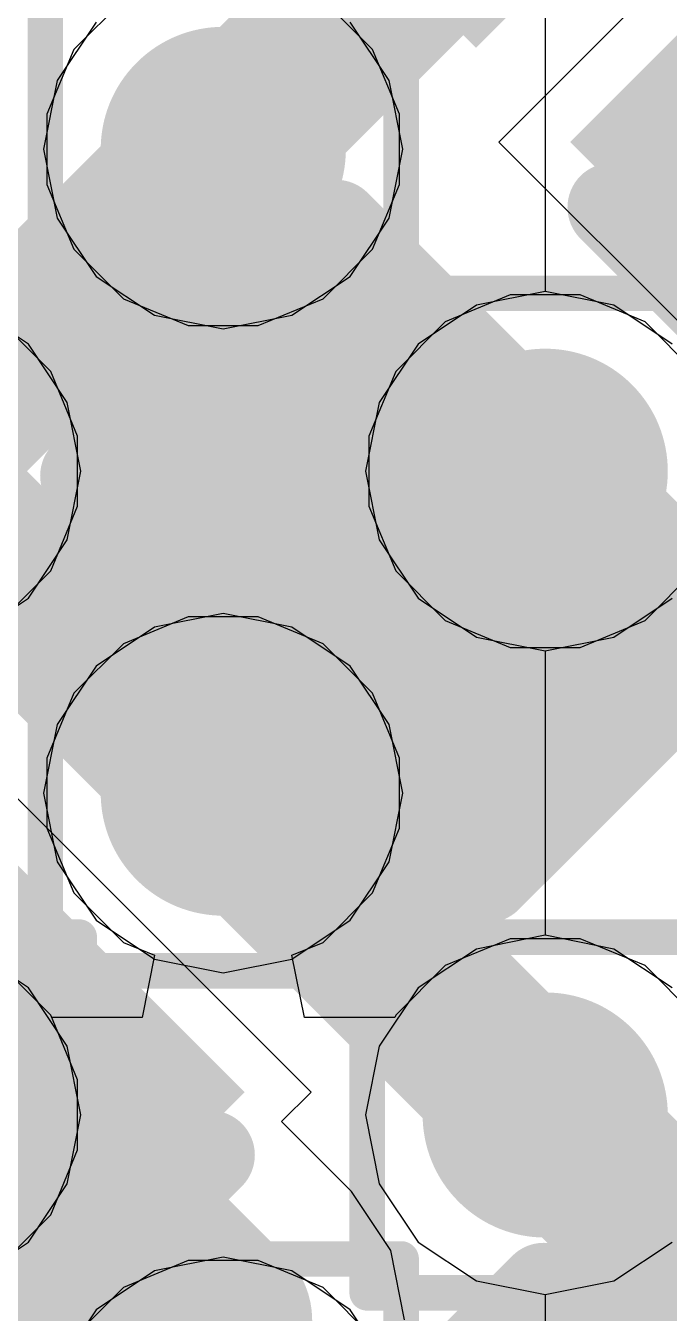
# Model space of a CAD drawing. Header units: inches. Extents: x -6 to 284, y -12 to 154.
# Drawn here: x 56.424 to 57.343, y 9.372 to 11.21 of the extents above; entities that cross this region are included whole.
import ezdxf

# ---------------------------------------------------------------- set-up
doc = ezdxf.new("R2010")
doc.units = ezdxf.units.IN
for name, color, linetype in [('Bottom Layer', 5, 'Continuous'), ('Bottom Overlay', 54, 'Continuous'), ('Bottom Paste', 16, 'Continuous'), ('Bottom Solder', 6, 'Continuous'), ('Drill Drawing', 1, 'Continuous'), ('GND-1', 16, 'Continuous'), ('GND-2', 90, 'Continuous'), ('GND-3', 216, 'Continuous'), ('GND-4', 54, 'Continuous'), ('PWR-1', 156, 'Continuous'), ('PWR-2', 130, 'Continuous'), ('Signal L1', 76, 'Continuous'), ('Signal L2', 6, 'Continuous'), ('Top Layer', 1, 'Continuous'), ('Top Paste', 8, 'Continuous'), ('Top Solder', 216, 'Continuous'), ('Via Holes', 16, 'Continuous')]:
    doc.layers.add(name, color=color, linetype=linetype)

# ---------------------------------------------------------------- blocks, each defined once
blk = doc.blocks.new('C___0402_B_115')
at = {"layer": 'Bottom Layer'}
for points in [[(-0.2413, 0.3175), (-0.2413, -0.3175), (-0.6985, -0.3175), (-0.6985, 0.3175)], [(0.6985, 0.3175), (0.6985, -0.3175), (0.2413, -0.3175), (0.2413, 0.3175)]]:
    blk.add_hatch(color=5, dxfattribs=at).paths.add_polyline_path(points)
at = {"layer": 'Bottom Paste'}
for points in [[(-0.2413, 0.3175), (-0.2413, -0.3175), (-0.6985, -0.3175), (-0.6985, 0.3175)], [(0.6985, 0.3175), (0.6985, -0.3175), (0.2413, -0.3175), (0.2413, 0.3175)]]:
    blk.add_hatch(color=16, dxfattribs=at).paths.add_polyline_path(points)
at = {"layer": 'Bottom Solder'}
for points in [[(-0.1813, 0.3775), (-0.1813, -0.3775), (-0.7585, -0.3775), (-0.7585, 0.3775)], [(0.7585, 0.3775), (0.7585, -0.3775), (0.1813, -0.3775), (0.1813, 0.3775)]]:
    blk.add_hatch(color=6, dxfattribs=at).paths.add_polyline_path(points)
at = {"layer": 'Bottom Overlay'}
for points in [[(-0.7874, -0.4064, 0.127, 0.127, 0), (-0.7874, 0.4064, 0.127, 0.127, 0)], [(-0.2794, 0.4064, 0.127, 0.127, 0), (-0.7874, 0.4064, 0.127, 0.127, 0)], [(0.7874, 0.4064, 0.127, 0.127, 0), (0.2794, 0.4064, 0.127, 0.127, 0)], [(-0.2794, -0.4064, 0.127, 0.127, 0), (-0.7874, -0.4064, 0.127, 0.127, 0)]]:
    blk.add_lwpolyline(points, format="xyseb", dxfattribs=at)
for points in [[(-0.3111, 0.4064, 0.0635, 0.0635, 1), (-0.2477, 0.4064, 0.0635, 0.0635, 1)], [(0.2477, 0.4064, 0.0635, 0.0635, 1), (0.3111, 0.4064, 0.0635, 0.0635, 1)], [(-0.8191, -0.4064, 0.0635, 0.0635, 1), (-0.7556, -0.4064, 0.0635, 0.0635, 1)], [(-0.8191, -0.4064, 0.0635, 0.0635, 1), (-0.7556, -0.4064, 0.0635, 0.0635, 1)], [(-0.3111, -0.4064, 0.0635, 0.0635, 1), (-0.2477, -0.4064, 0.0635, 0.0635, 1)]]:
    blk.add_lwpolyline(points, format="xyseb", close=True, dxfattribs=at)
blk = doc.blocks.new('BGA_565_15_5_14_4__132')
at = {"layer": 'Top Layer'}
h = blk.add_hatch(color=1, dxfattribs=at)
edge = h.paths.add_edge_path()
edge.add_arc((-2.925, 0.975), 0.125, 0, 360)
h = blk.add_hatch(color=1, dxfattribs=at)
edge = h.paths.add_edge_path()
edge.add_arc((-3.575, 0.325), 0.125, 0, 360)
h = blk.add_hatch(color=1, dxfattribs=at)
edge = h.paths.add_edge_path()
edge.add_arc((-2.925, 0.325), 0.125, 0, 360)
h = blk.add_hatch(color=1, dxfattribs=at)
edge = h.paths.add_edge_path()
edge.add_arc((-3.575, -0.325), 0.125, 0, 360)
at = {"layer": 'Top Paste'}
h = blk.add_hatch(color=8, dxfattribs=at)
edge = h.paths.add_edge_path()
edge.add_arc((-2.925, 0.975), 0.125, 0, 360)
h = blk.add_hatch(color=8, dxfattribs=at)
edge = h.paths.add_edge_path()
edge.add_arc((-3.575, 0.325), 0.125, 0, 360)
h = blk.add_hatch(color=8, dxfattribs=at)
edge = h.paths.add_edge_path()
edge.add_arc((-2.925, 0.325), 0.125, 0, 360)
h = blk.add_hatch(color=8, dxfattribs=at)
edge = h.paths.add_edge_path()
edge.add_arc((-3.575, -0.325), 0.125, 0, 360)
at = {"layer": 'Top Solder'}
h = blk.add_hatch(color=216, dxfattribs=at)
edge = h.paths.add_edge_path()
edge.add_arc((-2.925, 0.975), 0.175, 0, 360)
h = blk.add_hatch(color=216, dxfattribs=at)
edge = h.paths.add_edge_path()
edge.add_arc((-3.575, 0.325), 0.175, 0, 360)
h = blk.add_hatch(color=216, dxfattribs=at)
edge = h.paths.add_edge_path()
edge.add_arc((-2.925, 0.325), 0.175, 0, 360)
h = blk.add_hatch(color=216, dxfattribs=at)
edge = h.paths.add_edge_path()
edge.add_arc((-3.575, -0.325), 0.175, 0, 360)
blk = doc.blocks.new('CAP_0201_B_383')
at = {"layer": 'Bottom Layer'}
for points in [[(-0.45, 0.15), (-0.15, 0.15), (-0.15, -0.15), (-0.45, -0.15)], [(0.15, 0.15), (0.45, 0.15), (0.45, -0.15), (0.15, -0.15)]]:
    blk.add_hatch(color=5, dxfattribs=at).paths.add_polyline_path(points)
at = {"layer": 'Bottom Paste'}
for points in [[(-0.45, 0.15), (-0.15, 0.15), (-0.15, -0.15), (-0.45, -0.15)], [(0.15, 0.15), (0.45, 0.15), (0.45, -0.15), (0.15, -0.15)]]:
    blk.add_hatch(color=16, dxfattribs=at).paths.add_polyline_path(points)
at = {"layer": 'Bottom Solder'}
for points in [[(-0.505, 0.205), (-0.095, 0.205), (-0.095, -0.205), (-0.505, -0.205)], [(0.095, 0.205), (0.505, 0.205), (0.505, -0.205), (0.095, -0.205)]]:
    blk.add_hatch(color=6, dxfattribs=at).paths.add_polyline_path(points)
at = {"layer": 'Bottom Overlay'}
for points in [[(-0.5334, 0.2286, 0.127, 0.127, 0), (-0.2032, 0.2286, 0.127, 0.127, 0)], [(-0.5334, -0.2286, 0.127, 0.127, 0), (-0.5334, 0.2286, 0.127, 0.127, 0)], [(0.2032, 0.2286, 0.127, 0.127, 0), (0.5334, 0.2286, 0.127, 0.127, 0)], [(0.5334, -0.2286, 0.127, 0.127, 0), (0.5334, 0.2286, 0.127, 0.127, 0)], [(-0.5334, -0.2286, 0.127, 0.127, 0), (-0.2032, -0.2286, 0.127, 0.127, 0)], [(0.2032, -0.2286, 0.127, 0.127, 0), (0.5334, -0.2286, 0.127, 0.127, 0)]]:
    blk.add_lwpolyline(points, format="xyseb", dxfattribs=at)
for points in [[(-0.5651, 0.2286, 0.0635, 0.0635, 1), (-0.5016, 0.2286, 0.0635, 0.0635, 1)], [(-0.5651, 0.2286, 0.0635, 0.0635, 1), (-0.5016, 0.2286, 0.0635, 0.0635, 1)], [(-0.2349, 0.2286, 0.0635, 0.0635, 1), (-0.1714, 0.2286, 0.0635, 0.0635, 1)], [(0.1714, 0.2286, 0.0635, 0.0635, 1), (0.2349, 0.2286, 0.0635, 0.0635, 1)], [(0.5016, 0.2286, 0.0635, 0.0635, 1), (0.5651, 0.2286, 0.0635, 0.0635, 1)], [(0.5016, 0.2286, 0.0635, 0.0635, 1), (0.5651, 0.2286, 0.0635, 0.0635, 1)], [(-0.5651, -0.2286, 0.0635, 0.0635, 1), (-0.5016, -0.2286, 0.0635, 0.0635, 1)], [(-0.5651, -0.2286, 0.0635, 0.0635, 1), (-0.5016, -0.2286, 0.0635, 0.0635, 1)], [(-0.2349, -0.2286, 0.0635, 0.0635, 1), (-0.1714, -0.2286, 0.0635, 0.0635, 1)], [(0.1714, -0.2286, 0.0635, 0.0635, 1), (0.2349, -0.2286, 0.0635, 0.0635, 1)], [(0.5016, -0.2286, 0.0635, 0.0635, 1), (0.5651, -0.2286, 0.0635, 0.0635, 1)], [(0.5016, -0.2286, 0.0635, 0.0635, 1), (0.5651, -0.2286, 0.0635, 0.0635, 1)]]:
    blk.add_lwpolyline(points, format="xyseb", close=True, dxfattribs=at)
blk = doc.blocks.new('C___0402_B_393')
at = {"layer": 'Bottom Layer'}
blk.add_hatch(color=5, dxfattribs=at).paths.add_polyline_path([(-0.2413, 0.3175), (-0.2413, -0.3175), (-0.6985, -0.3175), (-0.6985, 0.3175)])
at = {"layer": 'Bottom Paste'}
blk.add_hatch(color=16, dxfattribs=at).paths.add_polyline_path([(-0.2413, 0.3175), (-0.2413, -0.3175), (-0.6985, -0.3175), (-0.6985, 0.3175)])
at = {"layer": 'Bottom Solder'}
blk.add_hatch(color=6, dxfattribs=at).paths.add_polyline_path([(-0.1813, 0.3775), (-0.1813, -0.3775), (-0.7585, -0.3775), (-0.7585, 0.3775)])
at = {"layer": 'Bottom Overlay'}
blk.add_lwpolyline([(-0.7874, 0.4064, 0.127, 0.127, 0), (-0.2794, 0.4064, 0.127, 0.127, 0)], format="xyseb", dxfattribs=at)
blk.add_lwpolyline([(-0.3111, 0.4064, 0.0635, 0.0635, 1), (-0.2477, 0.4064, 0.0635, 0.0635, 1)], format="xyseb", close=True, dxfattribs=at)

msp = doc.modelspace()

# ---------------------------------------------------------------- hatches: boundary and pattern name
at = {"layer": 'Bottom Layer'}
h = msp.add_hatch(color=5, dxfattribs=at)
edge = h.paths.add_edge_path()
edge.add_arc((56.7059, 11.0337), 0.15, 0, 360)
h = msp.add_hatch(color=5, dxfattribs=at)
edge = h.paths.add_edge_path()
edge.add_arc((57.1655, 10.5741), 0.15, 0, 360)
h = msp.add_hatch(color=5, dxfattribs=at)
edge = h.paths.add_edge_path()
edge.add_arc((56.7059, 10.1145), 0.15, 0, 360)
h = msp.add_hatch(color=5, dxfattribs=at)
edge = h.paths.add_edge_path()
edge.add_arc((57.1655, 9.6548), 0.15, 0, 360)
at = {"layer": 'GND-1'}
h = msp.add_hatch(color=16, dxfattribs=at)
edge = h.paths.add_edge_path()
edge.add_arc((56.7059, 11.0337), 0.15, 0, 360)
h = msp.add_hatch(color=16, dxfattribs=at)
edge = h.paths.add_edge_path()
edge.add_arc((57.1655, 10.5741), 0.15, 0, 360)
h = msp.add_hatch(color=16, dxfattribs=at)
edge = h.paths.add_edge_path()
edge.add_arc((56.7059, 10.1145), 0.15, 0, 360)
h = msp.add_hatch(color=16, dxfattribs=at)
edge = h.paths.add_edge_path()
edge.add_arc((57.1655, 9.6548), 0.15, 0, 360)
at = {"layer": 'GND-2'}
h = msp.add_hatch(color=90, dxfattribs=at)
edge = h.paths.add_edge_path()
edge.add_arc((56.7059, 11.0337), 0.15, 0, 360)
h = msp.add_hatch(color=90, dxfattribs=at)
edge = h.paths.add_edge_path()
edge.add_arc((57.1655, 10.5741), 0.15, 0, 360)
h = msp.add_hatch(color=90, dxfattribs=at)
edge = h.paths.add_edge_path()
edge.add_arc((56.7059, 10.1145), 0.15, 0, 360)
h = msp.add_hatch(color=90, dxfattribs=at)
edge = h.paths.add_edge_path()
edge.add_arc((57.1655, 9.6548), 0.15, 0, 360)
at = {"layer": 'GND-3'}
h = msp.add_hatch(color=216, dxfattribs=at)
edge = h.paths.add_edge_path()
edge.add_arc((56.7059, 11.0337), 0.15, 0, 360)
h = msp.add_hatch(color=216, dxfattribs=at)
edge = h.paths.add_edge_path()
edge.add_arc((57.1655, 10.5741), 0.15, 0, 360)
h = msp.add_hatch(color=216, dxfattribs=at)
edge = h.paths.add_edge_path()
edge.add_arc((56.7059, 10.1145), 0.15, 0, 360)
h = msp.add_hatch(color=216, dxfattribs=at)
edge = h.paths.add_edge_path()
edge.add_arc((57.1655, 9.6548), 0.15, 0, 360)
at = {"layer": 'GND-4'}
h = msp.add_hatch(color=54, dxfattribs=at)
edge = h.paths.add_edge_path()
edge.add_arc((56.7059, 11.0337), 0.15, 0, 360)
h = msp.add_hatch(color=54, dxfattribs=at)
edge = h.paths.add_edge_path()
edge.add_arc((57.1655, 10.5741), 0.15, 0, 360)
h = msp.add_hatch(color=54, dxfattribs=at)
edge = h.paths.add_edge_path()
edge.add_arc((56.7059, 10.1145), 0.15, 0, 360)
h = msp.add_hatch(color=54, dxfattribs=at)
edge = h.paths.add_edge_path()
edge.add_arc((57.1655, 9.6548), 0.15, 0, 360)
at = {"layer": 'PWR-1'}
h = msp.add_hatch(color=156, dxfattribs=at)
edge = h.paths.add_edge_path()
edge.add_arc((56.7059, 11.0337), 0.15, 0, 360)
h = msp.add_hatch(color=156, dxfattribs=at)
edge = h.paths.add_edge_path()
edge.add_arc((57.1655, 10.5741), 0.15, 0, 360)
h = msp.add_hatch(color=156, dxfattribs=at)
edge = h.paths.add_edge_path()
edge.add_arc((56.7059, 10.1145), 0.15, 0, 360)
h = msp.add_hatch(color=156, dxfattribs=at)
edge = h.paths.add_edge_path()
edge.add_arc((57.1655, 9.6548), 0.15, 0, 360)
at = {"layer": 'PWR-2'}
h = msp.add_hatch(color=130, dxfattribs=at)
edge = h.paths.add_edge_path()
edge.add_arc((56.7059, 11.0337), 0.15, 0, 360)
h = msp.add_hatch(color=130, dxfattribs=at)
edge = h.paths.add_edge_path()
edge.add_arc((57.1655, 10.5741), 0.15, 0, 360)
h = msp.add_hatch(color=130, dxfattribs=at)
edge = h.paths.add_edge_path()
edge.add_arc((56.7059, 10.1145), 0.15, 0, 360)
h = msp.add_hatch(color=130, dxfattribs=at)
edge = h.paths.add_edge_path()
edge.add_arc((57.1655, 9.6548), 0.15, 0, 360)
at = {"layer": 'Signal L1'}
h = msp.add_hatch(color=76, dxfattribs=at)
edge = h.paths.add_edge_path()
edge.add_arc((56.7059, 11.0337), 0.15, 0, 360)
h = msp.add_hatch(color=76, dxfattribs=at)
edge = h.paths.add_edge_path()
edge.add_arc((57.1655, 10.5741), 0.15, 0, 360)
h = msp.add_hatch(color=76, dxfattribs=at)
edge = h.paths.add_edge_path()
edge.add_arc((56.7059, 10.1145), 0.15, 0, 360)
h = msp.add_hatch(color=76, dxfattribs=at)
edge = h.paths.add_edge_path()
edge.add_arc((57.1655, 9.6548), 0.15, 0, 360)
at = {"layer": 'Signal L2'}
h = msp.add_hatch(color=6, dxfattribs=at)
edge = h.paths.add_edge_path()
edge.add_arc((56.7059, 11.0337), 0.15, 0, 360)
h = msp.add_hatch(color=6, dxfattribs=at)
edge = h.paths.add_edge_path()
edge.add_arc((57.1655, 10.5741), 0.15, 0, 360)
h = msp.add_hatch(color=6, dxfattribs=at)
edge = h.paths.add_edge_path()
edge.add_arc((56.7059, 10.1145), 0.15, 0, 360)
h = msp.add_hatch(color=6, dxfattribs=at)
edge = h.paths.add_edge_path()
edge.add_arc((57.1655, 9.6548), 0.15, 0, 360)
at = {"layer": 'Top Layer'}
h = msp.add_hatch(color=1, dxfattribs=at)
edge = h.paths.add_edge_path()
edge.add_arc((56.7059, 11.0337), 0.15, 0, 360)
h = msp.add_hatch(color=1, dxfattribs=at)
edge = h.paths.add_edge_path()
edge.add_arc((57.1655, 10.5741), 0.15, 0, 360)
h = msp.add_hatch(color=1, dxfattribs=at)
edge = h.paths.add_edge_path()
edge.add_arc((56.7059, 10.1145), 0.15, 0, 360)
h = msp.add_hatch(color=1, dxfattribs=at)
edge = h.paths.add_edge_path()
edge.add_arc((57.1655, 9.6548), 0.15, 0, 360)
at = {"layer": 'Via Holes'}
h = msp.add_hatch(color=7, dxfattribs=at)
edge = h.paths.add_edge_path()
edge.add_arc((56.7059, 11.0337), 0.075, 0, 360)
h = msp.add_hatch(color=7, dxfattribs=at)
edge = h.paths.add_edge_path()
edge.add_arc((57.1655, 10.5741), 0.075, 0, 360)
h = msp.add_hatch(color=7, dxfattribs=at)
edge = h.paths.add_edge_path()
edge.add_arc((56.7059, 10.1145), 0.075, 0, 360)
h = msp.add_hatch(color=7, dxfattribs=at)
edge = h.paths.add_edge_path()
edge.add_arc((57.1655, 9.6548), 0.075, 0, 360)

# ---------------------------------------------------------------- linework, layer by layer
at = {"layer": 'Bottom Layer'}
for p, q in [((57.4088, 11.3536), (57.0993, 11.0441)), ((57.0993, 11.0441), (57.3921, 10.7513)), ((56.8313, 9.6875), (56.2027, 10.3161)), ((56.7892, 9.6454), (56.8313, 9.6875)), ((56.8891, 9.5455), (56.7892, 9.6454)), ((56.9452, 9.4615), (56.8891, 9.5455)), ((56.9649, 9.3624), (56.9452, 9.4615))]:
    msp.add_line(p, q, dxfattribs=at)
for points in [[(56.2918, 9.7766, 0.254, 0.254, 0), (56.7059, 9.3624, 0.254, 0.254, 0)], [(56.7059, 9.1952, 0.254, 0.254, 0), (56.7059, 9.3624, 0.254, 0.254, 0)]]:
    msp.add_lwpolyline(points, format="xyseb", dxfattribs=at)
msp.add_lwpolyline([(56.6424, 9.3624, 0.127, 0.127, 1), (56.7694, 9.3624, 0.127, 0.127, 1)], format="xyseb", close=True, dxfattribs=at)
msp.add_lwpolyline([(56.6424, 9.3624, 0.127, 0.127, 1), (56.7694, 9.3624, 0.127, 0.127, 1)], format="xyseb", close=True, dxfattribs=at)
at = {"layer": 'Drill Drawing'}
for points in [[(56.4519, 10.7797, 0.0508, 0.0508, 0), (56.4519, 11.2877, 0.0508, 0.0508, 0)], [(56.9599, 10.7797, 0.0508, 0.0508, 0), (56.9599, 11.2877, 0.0508, 0.0508, 0)], [(55.9923, 10.8281, 0.0508, 0.0508, 0), (56.5003, 10.8281, 0.0508, 0.0508, 0)], [(56.5003, 10.3201, 0.0508, 0.0508, 0), (56.5003, 10.8281, 0.0508, 0.0508, 0)], [(56.9115, 10.8281, 0.0508, 0.0508, 0), (57.4195, 10.8281, 0.0508, 0.0508, 0)], [(56.9115, 10.3201, 0.0508, 0.0508, 0), (56.9115, 10.8281, 0.0508, 0.0508, 0)], [(56.4519, 10.7797, 0.0508, 0.0508, 0), (56.9599, 10.7797, 0.0508, 0.0508, 0)], [(56.4519, 10.3685, 0.0508, 0.0508, 0), (56.9599, 10.3685, 0.0508, 0.0508, 0)], [(56.4519, 9.8605, 0.0508, 0.0508, 0), (56.4519, 10.3685, 0.0508, 0.0508, 0)], [(56.9599, 9.8605, 0.0508, 0.0508, 0), (56.9599, 10.3685, 0.0508, 0.0508, 0)], [(55.9923, 10.3201, 0.0508, 0.0508, 0), (56.5003, 10.3201, 0.0508, 0.0508, 0)], [(56.9115, 10.3201, 0.0508, 0.0508, 0), (57.4195, 10.3201, 0.0508, 0.0508, 0)], [(55.9923, 9.9088, 0.0508, 0.0508, 0), (56.5003, 9.9088, 0.0508, 0.0508, 0)], [(56.5003, 9.4008, 0.0508, 0.0508, 0), (56.5003, 9.9088, 0.0508, 0.0508, 0)], [(56.9115, 9.9088, 0.0508, 0.0508, 0), (57.4195, 9.9088, 0.0508, 0.0508, 0)], [(56.9115, 9.4008, 0.0508, 0.0508, 0), (56.9115, 9.9088, 0.0508, 0.0508, 0)], [(56.4519, 9.8605, 0.0508, 0.0508, 0), (56.9599, 9.8605, 0.0508, 0.0508, 0)], [(56.4519, 9.4492, 0.0508, 0.0508, 0), (56.9599, 9.4492, 0.0508, 0.0508, 0)], [(56.4519, 8.9412, 0.0508, 0.0508, 0), (56.4519, 9.4492, 0.0508, 0.0508, 0)], [(56.9599, 8.9412, 0.0508, 0.0508, 0), (56.9599, 9.4492, 0.0508, 0.0508, 0)], [(55.9923, 9.4008, 0.0508, 0.0508, 0), (56.5003, 9.4008, 0.0508, 0.0508, 0)], [(56.9115, 9.4008, 0.0508, 0.0508, 0), (57.4195, 9.4008, 0.0508, 0.0508, 0)]]:
    msp.add_lwpolyline(points, format="xyseb", dxfattribs=at)
for points in [[(56.4876, 10.8281, 0.0254, 0.0254, 1), (56.513, 10.8281, 0.0254, 0.0254, 1)], [(56.4876, 10.8281, 0.0254, 0.0254, 1), (56.513, 10.8281, 0.0254, 0.0254, 1)], [(56.8988, 10.8281, 0.0254, 0.0254, 1), (56.9242, 10.8281, 0.0254, 0.0254, 1)], [(56.8988, 10.8281, 0.0254, 0.0254, 1), (56.9242, 10.8281, 0.0254, 0.0254, 1)], [(56.4392, 10.7797, 0.0254, 0.0254, 1), (56.4646, 10.7797, 0.0254, 0.0254, 1)], [(56.4392, 10.7797, 0.0254, 0.0254, 1), (56.4646, 10.7797, 0.0254, 0.0254, 1)], [(56.9472, 10.7797, 0.0254, 0.0254, 1), (56.9726, 10.7797, 0.0254, 0.0254, 1)], [(56.9472, 10.7797, 0.0254, 0.0254, 1), (56.9726, 10.7797, 0.0254, 0.0254, 1)], [(56.4392, 10.3685, 0.0254, 0.0254, 1), (56.4646, 10.3685, 0.0254, 0.0254, 1)], [(56.4392, 10.3685, 0.0254, 0.0254, 1), (56.4646, 10.3685, 0.0254, 0.0254, 1)], [(56.9472, 10.3685, 0.0254, 0.0254, 1), (56.9726, 10.3685, 0.0254, 0.0254, 1)], [(56.9472, 10.3685, 0.0254, 0.0254, 1), (56.9726, 10.3685, 0.0254, 0.0254, 1)], [(56.4876, 10.3201, 0.0254, 0.0254, 1), (56.513, 10.3201, 0.0254, 0.0254, 1)], [(56.4876, 10.3201, 0.0254, 0.0254, 1), (56.513, 10.3201, 0.0254, 0.0254, 1)], [(56.8988, 10.3201, 0.0254, 0.0254, 1), (56.9242, 10.3201, 0.0254, 0.0254, 1)], [(56.8988, 10.3201, 0.0254, 0.0254, 1), (56.9242, 10.3201, 0.0254, 0.0254, 1)], [(56.4876, 9.9088, 0.0254, 0.0254, 1), (56.513, 9.9088, 0.0254, 0.0254, 1)], [(56.4876, 9.9088, 0.0254, 0.0254, 1), (56.513, 9.9088, 0.0254, 0.0254, 1)], [(56.8988, 9.9088, 0.0254, 0.0254, 1), (56.9242, 9.9088, 0.0254, 0.0254, 1)], [(56.8988, 9.9088, 0.0254, 0.0254, 1), (56.9242, 9.9088, 0.0254, 0.0254, 1)], [(56.4392, 9.8605, 0.0254, 0.0254, 1), (56.4646, 9.8605, 0.0254, 0.0254, 1)], [(56.4392, 9.8605, 0.0254, 0.0254, 1), (56.4646, 9.8605, 0.0254, 0.0254, 1)], [(56.9472, 9.8605, 0.0254, 0.0254, 1), (56.9726, 9.8605, 0.0254, 0.0254, 1)], [(56.9472, 9.8605, 0.0254, 0.0254, 1), (56.9726, 9.8605, 0.0254, 0.0254, 1)], [(56.4392, 9.4492, 0.0254, 0.0254, 1), (56.4646, 9.4492, 0.0254, 0.0254, 1)], [(56.4392, 9.4492, 0.0254, 0.0254, 1), (56.4646, 9.4492, 0.0254, 0.0254, 1)], [(56.9472, 9.4492, 0.0254, 0.0254, 1), (56.9726, 9.4492, 0.0254, 0.0254, 1)], [(56.9472, 9.4492, 0.0254, 0.0254, 1), (56.9726, 9.4492, 0.0254, 0.0254, 1)], [(56.4876, 9.4008, 0.0254, 0.0254, 1), (56.513, 9.4008, 0.0254, 0.0254, 1)], [(56.4876, 9.4008, 0.0254, 0.0254, 1), (56.513, 9.4008, 0.0254, 0.0254, 1)], [(56.8988, 9.4008, 0.0254, 0.0254, 1), (56.9242, 9.4008, 0.0254, 0.0254, 1)], [(56.8988, 9.4008, 0.0254, 0.0254, 1), (56.9242, 9.4008, 0.0254, 0.0254, 1)]]:
    msp.add_lwpolyline(points, format="xyseb", close=True, dxfattribs=at)
at = {"layer": 'GND-1'}
for p, q in [((56.4596, 9.7974), (56.3888, 9.8681)), ((56.4979, 9.7049), (56.4596, 9.7974)), ((56.4979, 9.6048), (56.4979, 9.7049)), ((56.4596, 9.5123), (56.4979, 9.6048)), ((56.3888, 9.4415), (56.4596, 9.5123)), ((56.6559, 9.4468), (56.5634, 9.4085)), ((56.756, 9.4468), (56.6559, 9.4468)), ((56.8484, 9.4085), (56.756, 9.4468)), ((56.5634, 9.4085), (56.4926, 9.3377)), ((56.9192, 9.3377), (56.8484, 9.4085))]:
    msp.add_line(p, q, dxfattribs=at)
at = {"layer": 'GND-2'}
for p, q in [((56.4596, 9.7974), (56.3888, 9.8681)), ((56.4979, 9.7049), (56.4596, 9.7974)), ((56.4979, 9.6048), (56.4979, 9.7049)), ((56.4596, 9.5123), (56.4979, 9.6048)), ((56.3888, 9.4415), (56.4596, 9.5123)), ((56.6559, 9.4468), (56.5634, 9.4085)), ((56.756, 9.4468), (56.6559, 9.4468)), ((56.8484, 9.4085), (56.756, 9.4468)), ((56.5634, 9.4085), (56.4926, 9.3377)), ((56.9192, 9.3377), (56.8484, 9.4085))]:
    msp.add_line(p, q, dxfattribs=at)
at = {"layer": 'GND-3'}
for p, q in [((56.4596, 9.7974), (56.3888, 9.8681)), ((56.4979, 9.7049), (56.4596, 9.7974)), ((56.4979, 9.6048), (56.4979, 9.7049)), ((56.4596, 9.5123), (56.4979, 9.6048)), ((56.3888, 9.4415), (56.4596, 9.5123)), ((56.6559, 9.4468), (56.5634, 9.4085)), ((56.756, 9.4468), (56.6559, 9.4468)), ((56.8484, 9.4085), (56.756, 9.4468)), ((56.5634, 9.4085), (56.4926, 9.3377)), ((56.9192, 9.3377), (56.8484, 9.4085))]:
    msp.add_line(p, q, dxfattribs=at)
at = {"layer": 'GND-4'}
for p, q in [((56.4596, 9.7974), (56.3888, 9.8681)), ((56.4979, 9.7049), (56.4596, 9.7974)), ((56.4979, 9.6048), (56.4979, 9.7049)), ((56.4596, 9.5123), (56.4979, 9.6048)), ((56.3888, 9.4415), (56.4596, 9.5123)), ((56.6559, 9.4468), (56.5634, 9.4085)), ((56.756, 9.4468), (56.6559, 9.4468)), ((56.8484, 9.4085), (56.756, 9.4468)), ((56.5634, 9.4085), (56.4926, 9.3377)), ((56.9192, 9.3377), (56.8484, 9.4085))]:
    msp.add_line(p, q, dxfattribs=at)
at = {"layer": 'PWR-1'}
for p, q in [((57.1655, 11.2368), (57.1655, 10.8306)), ((56.5245, 11.2151), (56.4689, 11.1319)), ((56.9429, 11.1319), (56.8873, 11.2151)), ((56.4689, 11.1319), (56.4494, 11.0337)), ((56.9624, 11.0337), (56.9429, 11.1319)), ((56.4494, 11.0337), (56.4689, 10.9355)), ((56.9429, 10.9355), (56.9624, 11.0337)), ((56.4689, 10.9355), (56.5245, 10.8523)), ((56.8873, 10.8523), (56.9429, 10.9355)), ((56.5245, 10.8523), (56.6077, 10.7967)), ((56.8041, 10.7967), (56.8873, 10.8523)), ((57.1655, 10.8306), (57.0674, 10.8111)), ((56.4277, 10.7555), (56.3445, 10.8111)), ((57.0674, 10.8111), (56.9841, 10.7555)), ((56.6077, 10.7967), (56.7059, 10.7772)), ((56.7059, 10.7772), (56.8041, 10.7967)), ((56.4833, 10.6722), (56.4277, 10.7555)), ((56.9841, 10.7555), (56.9285, 10.6722)), ((56.5028, 10.5741), (56.4833, 10.6722)), ((56.9285, 10.6722), (56.909, 10.5741)), ((56.4833, 10.4759), (56.5028, 10.5741)), ((56.909, 10.5741), (56.9285, 10.4759)), ((56.4277, 10.3927), (56.4833, 10.4759)), ((56.9285, 10.4759), (56.9841, 10.3927)), ((56.3445, 10.3371), (56.4277, 10.3927)), ((56.9841, 10.3927), (57.0674, 10.3371)), ((56.7059, 10.371), (56.6077, 10.3515)), ((56.8041, 10.3515), (56.7059, 10.371)), ((56.6077, 10.3515), (56.5245, 10.2959)), ((56.8873, 10.2959), (56.8041, 10.3515)), ((57.0674, 10.3371), (57.1655, 10.3176)), ((57.1655, 10.3176), (57.1655, 9.9114)), ((56.5245, 10.2959), (56.4689, 10.2126)), ((56.9429, 10.2126), (56.8873, 10.2959)), ((56.4689, 10.2126), (56.4494, 10.1145)), ((56.9624, 10.1145), (56.9429, 10.2126)), ((56.4494, 10.1145), (56.4689, 10.0163)), ((56.9429, 10.0163), (56.9624, 10.1145)), ((56.4689, 10.0163), (56.5245, 9.9331)), ((56.8873, 9.9331), (56.9429, 10.0163)), ((56.5245, 9.9331), (56.6077, 9.8775)), ((56.8041, 9.8775), (56.8873, 9.9331)), ((57.1655, 9.9114), (57.0674, 9.8918)), ((57.0674, 9.8918), (56.9841, 9.8362)), ((56.6077, 9.8775), (56.7059, 9.8579)), ((56.7059, 9.8579), (56.8041, 9.8775)), ((56.9841, 9.8362), (56.9285, 9.753)), ((56.9285, 9.753), (56.909, 9.6548)), ((56.909, 9.6548), (56.9285, 9.5567)), ((56.9285, 9.5567), (56.9841, 9.4734)), ((56.9841, 9.4734), (57.0674, 9.4178)), ((57.0674, 9.4178), (57.1655, 9.3983)), ((57.1655, 9.3983), (57.1655, 8.9921))]:
    msp.add_line(p, q, dxfattribs=at)
at = {"layer": 'PWR-2'}
for p, q in [((56.5245, 11.2151), (56.4689, 11.1319)), ((56.9429, 11.1319), (56.8873, 11.2151)), ((56.4689, 11.1319), (56.4494, 11.0337)), ((56.9624, 11.0337), (56.9429, 11.1319)), ((56.4494, 11.0337), (56.4689, 10.9355)), ((56.9429, 10.9355), (56.9624, 11.0337)), ((56.4689, 10.9355), (56.5245, 10.8523)), ((56.8873, 10.8523), (56.9429, 10.9355)), ((56.5245, 10.8523), (56.6077, 10.7967)), ((56.8041, 10.7967), (56.8873, 10.8523)), ((57.1655, 10.8306), (57.0674, 10.8111)), ((57.2637, 10.8111), (57.1655, 10.8306)), ((56.4277, 10.7555), (56.3445, 10.8111)), ((57.0674, 10.8111), (56.9841, 10.7555)), ((57.3469, 10.7555), (57.2637, 10.8111)), ((56.6077, 10.7967), (56.7059, 10.7772)), ((56.7059, 10.7772), (56.8041, 10.7967)), ((56.4833, 10.6722), (56.4277, 10.7555)), ((56.9841, 10.7555), (56.9285, 10.6722)), ((56.5028, 10.5741), (56.4833, 10.6722)), ((56.9285, 10.6722), (56.909, 10.5741)), ((56.4833, 10.4759), (56.5028, 10.5741)), ((56.909, 10.5741), (56.9285, 10.4759)), ((56.4277, 10.3927), (56.4833, 10.4759)), ((56.9285, 10.4759), (56.9841, 10.3927)), ((56.3445, 10.3371), (56.4277, 10.3927)), ((56.9841, 10.3927), (57.0674, 10.3371)), ((57.2637, 10.3371), (57.3469, 10.3927)), ((56.7059, 10.371), (56.6077, 10.3515)), ((56.8041, 10.3515), (56.7059, 10.371)), ((56.6077, 10.3515), (56.5245, 10.2959)), ((56.8873, 10.2959), (56.8041, 10.3515)), ((57.0674, 10.3371), (57.1655, 10.3176)), ((57.1655, 10.3176), (57.2637, 10.3371)), ((56.5245, 10.2959), (56.4689, 10.2126)), ((56.9429, 10.2126), (56.8873, 10.2959)), ((56.4689, 10.2126), (56.4494, 10.1145)), ((56.9624, 10.1145), (56.9429, 10.2126)), ((56.4494, 10.1145), (56.4689, 10.0163)), ((56.9429, 10.0163), (56.9624, 10.1145)), ((56.4689, 10.0163), (56.5245, 9.9331)), ((56.8873, 9.9331), (56.9429, 10.0163)), ((56.5245, 9.9331), (56.6077, 9.8775)), ((56.8041, 9.8775), (56.8873, 9.9331)), ((57.1655, 9.9114), (57.0674, 9.8918)), ((57.2637, 9.8918), (57.1655, 9.9114)), ((56.4277, 9.8362), (56.3445, 9.8918)), ((57.0674, 9.8918), (56.9841, 9.8362)), ((57.3469, 9.8362), (57.2637, 9.8918)), ((56.6077, 9.8775), (56.7059, 9.8579)), ((56.7059, 9.8579), (56.8041, 9.8775)), ((56.4833, 9.753), (56.4277, 9.8362)), ((56.9841, 9.8362), (56.9285, 9.753)), ((56.5028, 9.6548), (56.4833, 9.753)), ((56.9285, 9.753), (56.909, 9.6548)), ((56.4833, 9.5567), (56.5028, 9.6548)), ((56.909, 9.6548), (56.9285, 9.5567)), ((56.4277, 9.4734), (56.4833, 9.5567)), ((56.9285, 9.5567), (56.9841, 9.4734)), ((56.3445, 9.4178), (56.4277, 9.4734)), ((56.9841, 9.4734), (57.0674, 9.4178)), ((57.2637, 9.4178), (57.3469, 9.4734)), ((56.7059, 9.4518), (56.6077, 9.4322)), ((56.8041, 9.4322), (56.7059, 9.4518)), ((56.6077, 9.4322), (56.5245, 9.3766)), ((56.8873, 9.3766), (56.8041, 9.4322)), ((57.0674, 9.4178), (57.1655, 9.3983)), ((57.1655, 9.3983), (57.2637, 9.4178)), ((56.5245, 9.3766), (56.4689, 9.2934)), ((56.9429, 9.2934), (56.8873, 9.3766))]:
    msp.add_line(p, q, dxfattribs=at)
at = {"layer": 'Signal L2'}
for p, q in [((56.5634, 11.247), (56.4926, 11.1762)), ((56.9192, 11.1762), (56.8484, 11.247)), ((56.4926, 11.1762), (56.4543, 11.0837)), ((56.9575, 11.0837), (56.9192, 11.1762)), ((56.4543, 11.0837), (56.4543, 10.9837)), ((56.9575, 10.9837), (56.9575, 11.0837)), ((56.4543, 10.9837), (56.4926, 10.8912)), ((56.9192, 10.8912), (56.9575, 10.9837)), ((56.4926, 10.8912), (56.5634, 10.8204)), ((56.8484, 10.8204), (56.9192, 10.8912)), ((56.5634, 10.8204), (56.6559, 10.7821)), ((56.756, 10.7821), (56.8484, 10.8204)), ((57.1155, 10.8257), (57.023, 10.7874)), ((57.2156, 10.8257), (57.1155, 10.8257)), ((57.3081, 10.7874), (57.2156, 10.8257)), ((56.4596, 10.7166), (56.3888, 10.7874)), ((56.6559, 10.7821), (56.756, 10.7821)), ((57.023, 10.7874), (56.9522, 10.7166)), ((57.3788, 10.7166), (57.3081, 10.7874)), ((56.4979, 10.6241), (56.4596, 10.7166)), ((56.9522, 10.7166), (56.9139, 10.6241)), ((56.4979, 10.524), (56.4979, 10.6241)), ((56.9139, 10.6241), (56.9139, 10.524)), ((56.4596, 10.4316), (56.4979, 10.524)), ((56.9139, 10.524), (56.9522, 10.4316)), ((56.3888, 10.3608), (56.4596, 10.4316)), ((56.9522, 10.4316), (57.023, 10.3608)), ((57.3081, 10.3608), (57.3788, 10.4316)), ((56.6559, 10.3661), (56.5634, 10.3278)), ((56.756, 10.3661), (56.6559, 10.3661)), ((56.8484, 10.3278), (56.756, 10.3661)), ((57.023, 10.3608), (57.1155, 10.3225)), ((57.2156, 10.3225), (57.3081, 10.3608)), ((56.5634, 10.3278), (56.4926, 10.257)), ((56.9192, 10.257), (56.8484, 10.3278)), ((57.1155, 10.3225), (57.2156, 10.3225)), ((56.4926, 10.257), (56.4543, 10.1645)), ((56.9575, 10.1645), (56.9192, 10.257)), ((56.4543, 10.1645), (56.4543, 10.0644)), ((56.9575, 10.0644), (56.9575, 10.1645)), ((56.4543, 10.0644), (56.4926, 9.9719)), ((56.9192, 9.9719), (56.9575, 10.0644)), ((56.4926, 9.9719), (56.5634, 9.9012)), ((56.8484, 9.9012), (56.9192, 9.9719)), ((56.5634, 9.9012), (56.6077, 9.8828)), ((56.8041, 9.8828), (56.8484, 9.9012)), ((57.1155, 9.9064), (57.023, 9.8681)), ((57.2156, 9.9064), (57.1155, 9.9064)), ((57.3081, 9.8681), (57.2156, 9.9064)), ((56.6077, 9.8828), (56.5901, 9.7939)), ((56.8218, 9.7939), (56.8041, 9.8828)), ((56.4596, 9.7974), (56.3888, 9.8681)), ((57.023, 9.8681), (56.9522, 9.7974)), ((57.3788, 9.7974), (57.3081, 9.8681)), ((56.461, 9.7939), (56.4596, 9.7974)), ((56.5901, 9.7939), (56.461, 9.7939)), ((56.9508, 9.7939), (56.8218, 9.7939)), ((56.9522, 9.7974), (56.9508, 9.7939))]:
    msp.add_line(p, q, dxfattribs=at)
at = {"layer": 'Top Layer'}
for points in [[(56.7059, 11.0337, 0.254, 0.254, 0), (57.1655, 11.4933, 0.254, 0.254, 0)], [(56.2463, 10.5741, 0.254, 0.254, 0), (56.7059, 11.0337, 0.254, 0.254, 0)], [(56.2463, 10.5741, 0.254, 0.254, 0), (56.7059, 10.1145, 0.254, 0.254, 0)], [(56.7059, 10.1145, 0.254, 0.254, 0), (57.1655, 10.5741, 0.254, 0.254, 0)], [(56.7059, 10.1145, 0.254, 0.254, 0), (57.1655, 9.6548, 0.254, 0.254, 0)], [(56.2463, 9.6549, 0.254, 0.254, 0), (56.7059, 9.1952, 0.254, 0.254, 0)], [(57.1655, 9.6548, 0.254, 0.254, 0), (57.6252, 9.1952, 0.254, 0.254, 0)]]:
    msp.add_lwpolyline(points, format="xyseb", dxfattribs=at)
for points in [[(56.6424, 11.0337, 0.127, 0.127, 1), (56.7694, 11.0337, 0.127, 0.127, 1)], [(56.6424, 11.0337, 0.127, 0.127, 1), (56.7694, 11.0337, 0.127, 0.127, 1)], [(57.102, 10.5741, 0.127, 0.127, 1), (57.229, 10.5741, 0.127, 0.127, 1)], [(56.6424, 10.1145, 0.127, 0.127, 1), (56.7694, 10.1145, 0.127, 0.127, 1)], [(56.6424, 10.1145, 0.127, 0.127, 1), (56.7694, 10.1145, 0.127, 0.127, 1)], [(56.6424, 10.1145, 0.127, 0.127, 1), (56.7694, 10.1145, 0.127, 0.127, 1)], [(57.102, 9.6548, 0.127, 0.127, 1), (57.229, 9.6548, 0.127, 0.127, 1)], [(57.102, 9.6548, 0.127, 0.127, 1), (57.229, 9.6548, 0.127, 0.127, 1)]]:
    msp.add_lwpolyline(points, format="xyseb", close=True, dxfattribs=at)

# ---------------------------------------------------------------- block references
for name, p, rotation in [('BGA_565_15_5_14_4__132', (54.4079, 8.2759), 225), ('CAP_0201_B_383', (57.2789, 11.2562), 315), ('C___0402_B_115', (56.5978, 10.0826), 225), ('C___0402_B_393', (57.6485, 9.319), 45)]:
    msp.add_blockref(name, p, dxfattribs=dict(rotation=rotation))

doc.saveas('drawing.dxf')
